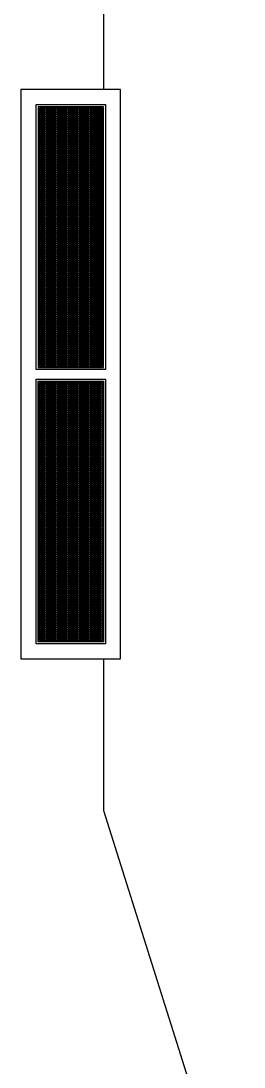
# Model space of a CAD drawing. Header units: metres. Extents: x 0.003 to 0.843, y 0.003 to 0.597.
# Drawn here: x 0.1566 to 0.15868, y 0.47576 to 0.48552 of the extents above; entities that cross this region are included whole.
import ezdxf

# ---------------------------------------------------------------- set-up
doc = ezdxf.new("R2010")
doc.units = ezdxf.units.M
for name, pattern in [('AUSGEZOGEN', [0]), ('KURZGESTRICHELT', [0.0025, 0.0015, -0.001]), ('VERDECKT', [9.525, 6.35, -3.175])]:
    doc.linetypes.add(name, pattern=pattern)
doc.layers.add('Plankopf', color=7, linetype='AUSGEZOGEN', lineweight=13)

msp = doc.modelspace()

# ---------------------------------------------------------------- linework, layer by layer
at = {"layer": 'Plankopf', "color": 7, "linetype": 'KURZGESTRICHELT', "lineweight": -3}
for p, q in [((0.1573728, 0.4859985), (0.1573728, 0.4848772)), ((0.1573728, 0.4795652), (0.1573728, 0.4781516)), ((0.1573728, 0.4781516), (0.1586827, 0.4739972))]:
    msp.add_line(p, q, dxfattribs=at)
at = {"layer": 'Plankopf', "color": 7, "linetype": 'VERDECKT', "lineweight": -3}
for p, q in [((0.1566048, 0.4848772), (0.1566048, 0.4795652)), ((0.1575328, 0.4848772), (0.1566048, 0.4848772)), ((0.1575328, 0.4795652), (0.1575328, 0.4848772)), ((0.1567648, 0.4847172), (0.1567648, 0.4822852)), ((0.1573728, 0.4847172), (0.1567648, 0.4847172)), ((0.1573728, 0.4822852), (0.1573728, 0.4847172)), ((0.1567648, 0.4822852), (0.1573728, 0.4822852)), ((0.1567648, 0.4821572), (0.1573728, 0.4821572)), ((0.1567648, 0.4797252), (0.1567648, 0.4821572)), ((0.1573728, 0.4821572), (0.1573728, 0.4797252)), ((0.1573728, 0.4797252), (0.1567648, 0.4797252)), ((0.1566048, 0.4795652), (0.1575328, 0.4795652))]:
    msp.add_line(p, q, dxfattribs=at)
at = {"layer": 'Plankopf', "color": 7, "linetype": 'AUSGEZOGEN', "lineweight": -3}
for p, q in [((0.1567456, 0.482266), (0.1567456, 0.4847364)), ((0.1567456, 0.4847364), (0.157392, 0.4847364)), ((0.15736, 0.4847044), (0.1567776, 0.4847044)), ((0.1567776, 0.4847044), (0.1567776, 0.482298)), ((0.15736, 0.482298), (0.15736, 0.4847044)), ((0.157392, 0.4847364), (0.157392, 0.482266)), ((0.157392, 0.482266), (0.1567456, 0.482266)), ((0.1567776, 0.482298), (0.15736, 0.482298)), ((0.1567456, 0.4821764), (0.157392, 0.4821764)), ((0.1567456, 0.479706), (0.1567456, 0.4821764)), ((0.157392, 0.4821764), (0.157392, 0.479706)), ((0.1567776, 0.4821444), (0.15736, 0.4821444)), ((0.1567776, 0.479738), (0.1567776, 0.4821444)), ((0.15736, 0.4821444), (0.15736, 0.479738)), ((0.15736, 0.479738), (0.1567776, 0.479738)), ((0.157392, 0.479706), (0.1567456, 0.479706))]:
    msp.add_line(p, q, dxfattribs=at)
at = {"layer": 'Plankopf', "color": 253, "linetype": 'AUSGEZOGEN', "lineweight": -3, "true_color": 0xababab}
for p, q in [((0.156784, 0.4847044), (0.156784, 0.482298)), ((0.1567968, 0.4847044), (0.1567968, 0.482298)), ((0.1568096, 0.4847044), (0.1568096, 0.482298)), ((0.1568224, 0.4847044), (0.1568224, 0.482298)), ((0.1568352, 0.4847044), (0.1568352, 0.482298)), ((0.156848, 0.4847044), (0.156848, 0.482298)), ((0.1568608, 0.4847044), (0.1568608, 0.482298)), ((0.1568736, 0.4847044), (0.1568736, 0.482298)), ((0.1568864, 0.4847044), (0.1568864, 0.482298)), ((0.1568992, 0.4847044), (0.1568992, 0.482298)), ((0.156912, 0.4847044), (0.156912, 0.482298)), ((0.1569248, 0.4847044), (0.1569248, 0.482298)), ((0.1569376, 0.4847044), (0.1569376, 0.482298)), ((0.1569504, 0.4847044), (0.1569504, 0.482298)), ((0.1569632, 0.4847044), (0.1569632, 0.482298)), ((0.156976, 0.4847044), (0.156976, 0.482298)), ((0.1569888, 0.4847044), (0.1569888, 0.482298)), ((0.1570016, 0.4847044), (0.1570016, 0.482298)), ((0.1570144, 0.4847044), (0.1570144, 0.482298)), ((0.1570272, 0.4847044), (0.1570272, 0.482298)), ((0.15704, 0.4847044), (0.15704, 0.482298)), ((0.1570528, 0.4847044), (0.1570528, 0.482298)), ((0.1570656, 0.4847044), (0.1570656, 0.482298)), ((0.1570784, 0.4847044), (0.1570784, 0.482298)), ((0.1570912, 0.4847044), (0.1570912, 0.482298)), ((0.157104, 0.4847044), (0.157104, 0.482298)), ((0.1571168, 0.4847044), (0.1571168, 0.482298)), ((0.1571296, 0.4847044), (0.1571296, 0.482298)), ((0.1571424, 0.4847044), (0.1571424, 0.482298)), ((0.1571552, 0.4847044), (0.1571552, 0.482298)), ((0.157168, 0.4847044), (0.157168, 0.482298)), ((0.1571808, 0.4847044), (0.1571808, 0.482298)), ((0.1571936, 0.4847044), (0.1571936, 0.482298)), ((0.1572064, 0.4847044), (0.1572064, 0.482298)), ((0.1572192, 0.4847044), (0.1572192, 0.482298)), ((0.157232, 0.4847044), (0.157232, 0.482298)), ((0.1572448, 0.4847044), (0.1572448, 0.482298)), ((0.1572576, 0.4847044), (0.1572576, 0.482298)), ((0.1572704, 0.4847044), (0.1572704, 0.482298)), ((0.1572832, 0.4847044), (0.1572832, 0.482298)), ((0.157296, 0.4847044), (0.157296, 0.482298)), ((0.1573088, 0.4847044), (0.1573088, 0.482298)), ((0.1573216, 0.4847044), (0.1573216, 0.482298)), ((0.1573344, 0.4847044), (0.1573344, 0.482298)), ((0.1573472, 0.4847044), (0.1573472, 0.482298)), ((0.15736, 0.4846843), (0.1567776, 0.4846843)), ((0.15736, 0.4846643), (0.1567776, 0.4846643)), ((0.15736, 0.4846442), (0.1567776, 0.4846442)), ((0.15736, 0.4846241), (0.1567776, 0.4846241)), ((0.15736, 0.4846041), (0.1567776, 0.4846041)), ((0.15736, 0.484584), (0.1567776, 0.484584)), ((0.15736, 0.4845639), (0.1567776, 0.4845639)), ((0.15736, 0.4845439), (0.1567776, 0.4845439)), ((0.15736, 0.4845238), (0.1567776, 0.4845238)), ((0.15736, 0.4845037), (0.1567776, 0.4845037)), ((0.15736, 0.4844837), (0.1567776, 0.4844837)), ((0.15736, 0.4844636), (0.1567776, 0.4844636)), ((0.15736, 0.4844435), (0.1567776, 0.4844435)), ((0.15736, 0.4844235), (0.1567776, 0.4844235)), ((0.15736, 0.4844034), (0.1567776, 0.4844034)), ((0.15736, 0.4843834), (0.1567776, 0.4843834)), ((0.15736, 0.4843633), (0.1567776, 0.4843633)), ((0.15736, 0.4843432), (0.1567776, 0.4843432)), ((0.15736, 0.4843232), (0.1567776, 0.4843232)), ((0.15736, 0.4843031), (0.1567776, 0.4843031)), ((0.15736, 0.484283), (0.1567776, 0.484283)), ((0.15736, 0.484263), (0.1567776, 0.484263)), ((0.15736, 0.4842429), (0.1567776, 0.4842429)), ((0.15736, 0.4842228), (0.1567776, 0.4842228)), ((0.15736, 0.4842028), (0.1567776, 0.4842028)), ((0.15736, 0.4841827), (0.1567776, 0.4841827)), ((0.15736, 0.4841626), (0.1567776, 0.4841626)), ((0.15736, 0.4841426), (0.1567776, 0.4841426)), ((0.15736, 0.4841225), (0.1567776, 0.4841225)), ((0.15736, 0.4841024), (0.1567776, 0.4841024)), ((0.15736, 0.4840824), (0.1567776, 0.4840824)), ((0.15736, 0.4840623), (0.1567776, 0.4840623)), ((0.15736, 0.4840422), (0.1567776, 0.4840422)), ((0.15736, 0.4840222), (0.1567776, 0.4840222)), ((0.15736, 0.4840021), (0.1567776, 0.4840021)), ((0.15736, 0.4839821), (0.1567776, 0.4839821)), ((0.15736, 0.483962), (0.1567776, 0.483962)), ((0.15736, 0.4839419), (0.1567776, 0.4839419)), ((0.15736, 0.4839219), (0.1567776, 0.4839219)), ((0.15736, 0.4839018), (0.1567776, 0.4839018)), ((0.15736, 0.4838817), (0.1567776, 0.4838817)), ((0.15736, 0.4838617), (0.1567776, 0.4838617)), ((0.15736, 0.4838416), (0.1567776, 0.4838416)), ((0.15736, 0.4838215), (0.1567776, 0.4838215)), ((0.15736, 0.4838015), (0.1567776, 0.4838015)), ((0.15736, 0.4837814), (0.1567776, 0.4837814)), ((0.15736, 0.4837613), (0.1567776, 0.4837613)), ((0.15736, 0.4837413), (0.1567776, 0.4837413)), ((0.15736, 0.4837212), (0.1567776, 0.4837212)), ((0.15736, 0.4837011), (0.1567776, 0.4837011)), ((0.15736, 0.4836811), (0.1567776, 0.4836811)), ((0.15736, 0.483661), (0.1567776, 0.483661)), ((0.15736, 0.483641), (0.1567776, 0.483641)), ((0.15736, 0.4836209), (0.1567776, 0.4836209)), ((0.15736, 0.4836008), (0.1567776, 0.4836008)), ((0.15736, 0.4835808), (0.1567776, 0.4835808)), ((0.15736, 0.4835607), (0.1567776, 0.4835607)), ((0.15736, 0.4835406), (0.1567776, 0.4835406)), ((0.15736, 0.4835206), (0.1567776, 0.4835206)), ((0.15736, 0.4835005), (0.1567776, 0.4835005)), ((0.15736, 0.4834804), (0.1567776, 0.4834804)), ((0.15736, 0.4834604), (0.1567776, 0.4834604)), ((0.15736, 0.4834403), (0.1567776, 0.4834403)), ((0.15736, 0.4834202), (0.1567776, 0.4834202)), ((0.15736, 0.4834002), (0.1567776, 0.4834002)), ((0.15736, 0.4833801), (0.1567776, 0.4833801)), ((0.15736, 0.48336), (0.1567776, 0.48336)), ((0.15736, 0.48334), (0.1567776, 0.48334)), ((0.15736, 0.4833199), (0.1567776, 0.4833199)), ((0.15736, 0.4832998), (0.1567776, 0.4832998)), ((0.15736, 0.4832798), (0.1567776, 0.4832798)), ((0.15736, 0.4832597), (0.1567776, 0.4832597)), ((0.15736, 0.4832397), (0.1567776, 0.4832397)), ((0.15736, 0.4832196), (0.1567776, 0.4832196)), ((0.15736, 0.4831995), (0.1567776, 0.4831995)), ((0.15736, 0.4831795), (0.1567776, 0.4831795)), ((0.15736, 0.4831594), (0.1567776, 0.4831594)), ((0.15736, 0.4831393), (0.1567776, 0.4831393)), ((0.15736, 0.4831193), (0.1567776, 0.4831193)), ((0.15736, 0.4830992), (0.1567776, 0.4830992)), ((0.15736, 0.4830791), (0.1567776, 0.4830791)), ((0.15736, 0.4830591), (0.1567776, 0.4830591)), ((0.15736, 0.483039), (0.1567776, 0.483039)), ((0.15736, 0.4830189), (0.1567776, 0.4830189)), ((0.15736, 0.4829989), (0.1567776, 0.4829989)), ((0.15736, 0.4829788), (0.1567776, 0.4829788)), ((0.15736, 0.4829587), (0.1567776, 0.4829587)), ((0.15736, 0.4829387), (0.1567776, 0.4829387)), ((0.15736, 0.4829186), (0.1567776, 0.4829186)), ((0.15736, 0.4828986), (0.1567776, 0.4828986)), ((0.15736, 0.4828785), (0.1567776, 0.4828785)), ((0.15736, 0.4828584), (0.1567776, 0.4828584)), ((0.15736, 0.4828384), (0.1567776, 0.4828384)), ((0.15736, 0.4828183), (0.1567776, 0.4828183)), ((0.15736, 0.4827982), (0.1567776, 0.4827982)), ((0.15736, 0.4827782), (0.1567776, 0.4827782)), ((0.15736, 0.4827581), (0.1567776, 0.4827581)), ((0.15736, 0.482738), (0.1567776, 0.482738)), ((0.15736, 0.482718), (0.1567776, 0.482718)), ((0.15736, 0.4826979), (0.1567776, 0.4826979)), ((0.15736, 0.4826778), (0.1567776, 0.4826778)), ((0.15736, 0.4826578), (0.1567776, 0.4826578)), ((0.15736, 0.4826377), (0.1567776, 0.4826377)), ((0.15736, 0.4826176), (0.1567776, 0.4826176)), ((0.15736, 0.4825976), (0.1567776, 0.4825976)), ((0.15736, 0.4825775), (0.1567776, 0.4825775)), ((0.15736, 0.4825574), (0.1567776, 0.4825574)), ((0.15736, 0.4825374), (0.1567776, 0.4825374)), ((0.15736, 0.4825173), (0.1567776, 0.4825173)), ((0.15736, 0.4824973), (0.1567776, 0.4824973)), ((0.15736, 0.4824772), (0.1567776, 0.4824772)), ((0.15736, 0.4824571), (0.1567776, 0.4824571)), ((0.15736, 0.4824371), (0.1567776, 0.4824371)), ((0.15736, 0.482417), (0.1567776, 0.482417)), ((0.15736, 0.4823969), (0.1567776, 0.4823969)), ((0.15736, 0.4823769), (0.1567776, 0.4823769)), ((0.15736, 0.4823568), (0.1567776, 0.4823568)), ((0.15736, 0.4823367), (0.1567776, 0.4823367)), ((0.15736, 0.4823167), (0.1567776, 0.4823167)), ((0.15736, 0.4821243), (0.1567776, 0.4821243)), ((0.15736, 0.4821043), (0.1567776, 0.4821043)), ((0.15736, 0.4820842), (0.1567776, 0.4820842)), ((0.15736, 0.4820641), (0.1567776, 0.4820641)), ((0.156784, 0.4821444), (0.156784, 0.479738)), ((0.1567968, 0.4821444), (0.1567968, 0.479738)), ((0.1568096, 0.4821444), (0.1568096, 0.479738)), ((0.1568224, 0.4821444), (0.1568224, 0.479738)), ((0.1568352, 0.4821444), (0.1568352, 0.479738)), ((0.156848, 0.4821444), (0.156848, 0.479738)), ((0.1568608, 0.4821444), (0.1568608, 0.479738)), ((0.1568736, 0.4821444), (0.1568736, 0.479738)), ((0.1568864, 0.4821444), (0.1568864, 0.479738)), ((0.1568992, 0.4821444), (0.1568992, 0.479738)), ((0.156912, 0.4821444), (0.156912, 0.479738)), ((0.1569248, 0.4821444), (0.1569248, 0.479738)), ((0.1569376, 0.4821444), (0.1569376, 0.479738)), ((0.1569504, 0.4821444), (0.1569504, 0.479738)), ((0.1569632, 0.4821444), (0.1569632, 0.479738)), ((0.156976, 0.4821444), (0.156976, 0.479738)), ((0.1569888, 0.4821444), (0.1569888, 0.479738)), ((0.1570016, 0.4821444), (0.1570016, 0.479738)), ((0.1570144, 0.4821444), (0.1570144, 0.479738)), ((0.1570272, 0.4821444), (0.1570272, 0.479738)), ((0.15704, 0.4821444), (0.15704, 0.479738)), ((0.1570528, 0.4821444), (0.1570528, 0.479738)), ((0.1570656, 0.4821444), (0.1570656, 0.479738)), ((0.1570784, 0.4821444), (0.1570784, 0.479738)), ((0.1570912, 0.4821444), (0.1570912, 0.479738)), ((0.157104, 0.4821444), (0.157104, 0.479738)), ((0.1571168, 0.4821444), (0.1571168, 0.479738)), ((0.1571296, 0.4821444), (0.1571296, 0.479738)), ((0.1571424, 0.4821444), (0.1571424, 0.479738)), ((0.1571552, 0.4821444), (0.1571552, 0.479738)), ((0.157168, 0.4821444), (0.157168, 0.479738)), ((0.1571808, 0.4821444), (0.1571808, 0.479738)), ((0.1571936, 0.4821444), (0.1571936, 0.479738)), ((0.1572064, 0.4821444), (0.1572064, 0.479738)), ((0.1572192, 0.4821444), (0.1572192, 0.479738)), ((0.157232, 0.4821444), (0.157232, 0.479738)), ((0.1572448, 0.4821444), (0.1572448, 0.479738)), ((0.1572576, 0.4821444), (0.1572576, 0.479738)), ((0.1572704, 0.4821444), (0.1572704, 0.479738)), ((0.1572832, 0.4821444), (0.1572832, 0.479738)), ((0.157296, 0.4821444), (0.157296, 0.479738)), ((0.1573088, 0.4821444), (0.1573088, 0.479738)), ((0.1573216, 0.4821444), (0.1573216, 0.479738)), ((0.1573344, 0.4821444), (0.1573344, 0.479738)), ((0.1573472, 0.4821444), (0.1573472, 0.479738)), ((0.15736, 0.4820441), (0.1567776, 0.4820441)), ((0.15736, 0.482024), (0.1567776, 0.482024)), ((0.15736, 0.4820039), (0.1567776, 0.4820039)), ((0.15736, 0.4819839), (0.1567776, 0.4819839)), ((0.15736, 0.4819638), (0.1567776, 0.4819638)), ((0.15736, 0.4819437), (0.1567776, 0.4819437)), ((0.15736, 0.4819237), (0.1567776, 0.4819237)), ((0.15736, 0.4819036), (0.1567776, 0.4819036)), ((0.15736, 0.4818835), (0.1567776, 0.4818835)), ((0.15736, 0.4818635), (0.1567776, 0.4818635)), ((0.15736, 0.4818434), (0.1567776, 0.4818434)), ((0.15736, 0.4818234), (0.1567776, 0.4818234)), ((0.15736, 0.4818033), (0.1567776, 0.4818033)), ((0.15736, 0.4817832), (0.1567776, 0.4817832)), ((0.15736, 0.4817632), (0.1567776, 0.4817632)), ((0.15736, 0.4817431), (0.1567776, 0.4817431)), ((0.15736, 0.481723), (0.1567776, 0.481723)), ((0.15736, 0.481703), (0.1567776, 0.481703)), ((0.15736, 0.4816829), (0.1567776, 0.4816829)), ((0.15736, 0.4816628), (0.1567776, 0.4816628)), ((0.15736, 0.4816428), (0.1567776, 0.4816428)), ((0.15736, 0.4816227), (0.1567776, 0.4816227)), ((0.15736, 0.4816026), (0.1567776, 0.4816026)), ((0.15736, 0.4815826), (0.1567776, 0.4815826)), ((0.15736, 0.4815625), (0.1567776, 0.4815625)), ((0.15736, 0.4815424), (0.1567776, 0.4815424)), ((0.15736, 0.4815224), (0.1567776, 0.4815224)), ((0.15736, 0.4815023), (0.1567776, 0.4815023)), ((0.15736, 0.4814822), (0.1567776, 0.4814822)), ((0.15736, 0.4814622), (0.1567776, 0.4814622)), ((0.15736, 0.4814421), (0.1567776, 0.4814421)), ((0.15736, 0.4814221), (0.1567776, 0.4814221)), ((0.15736, 0.481402), (0.1567776, 0.481402)), ((0.15736, 0.4813819), (0.1567776, 0.4813819)), ((0.15736, 0.4813619), (0.1567776, 0.4813619)), ((0.15736, 0.4813418), (0.1567776, 0.4813418)), ((0.15736, 0.4813217), (0.1567776, 0.4813217)), ((0.15736, 0.4813017), (0.1567776, 0.4813017)), ((0.15736, 0.4812816), (0.1567776, 0.4812816)), ((0.15736, 0.4812615), (0.1567776, 0.4812615)), ((0.15736, 0.4812415), (0.1567776, 0.4812415)), ((0.15736, 0.4812214), (0.1567776, 0.4812214)), ((0.15736, 0.4812013), (0.1567776, 0.4812013)), ((0.15736, 0.4811813), (0.1567776, 0.4811813)), ((0.15736, 0.4811612), (0.1567776, 0.4811612)), ((0.15736, 0.4811411), (0.1567776, 0.4811411)), ((0.15736, 0.4811211), (0.1567776, 0.4811211)), ((0.15736, 0.481101), (0.1567776, 0.481101)), ((0.15736, 0.481081), (0.1567776, 0.481081)), ((0.15736, 0.4810609), (0.1567776, 0.4810609)), ((0.15736, 0.4810408), (0.1567776, 0.4810408)), ((0.15736, 0.4810208), (0.1567776, 0.4810208)), ((0.15736, 0.4810007), (0.1567776, 0.4810007)), ((0.15736, 0.4809806), (0.1567776, 0.4809806)), ((0.15736, 0.4809606), (0.1567776, 0.4809606)), ((0.15736, 0.4809405), (0.1567776, 0.4809405)), ((0.15736, 0.4809204), (0.1567776, 0.4809204)), ((0.15736, 0.4809004), (0.1567776, 0.4809004)), ((0.15736, 0.4808803), (0.1567776, 0.4808803)), ((0.15736, 0.4808602), (0.1567776, 0.4808602)), ((0.15736, 0.4808402), (0.1567776, 0.4808402)), ((0.15736, 0.4808201), (0.1567776, 0.4808201)), ((0.15736, 0.4808), (0.1567776, 0.4808)), ((0.15736, 0.48078), (0.1567776, 0.48078)), ((0.15736, 0.4807599), (0.1567776, 0.4807599)), ((0.15736, 0.4807398), (0.1567776, 0.4807398)), ((0.15736, 0.4807198), (0.1567776, 0.4807198)), ((0.15736, 0.4806997), (0.1567776, 0.4806997)), ((0.15736, 0.4806797), (0.1567776, 0.4806797)), ((0.15736, 0.4806596), (0.1567776, 0.4806596)), ((0.15736, 0.4806395), (0.1567776, 0.4806395)), ((0.15736, 0.4806195), (0.1567776, 0.4806195)), ((0.15736, 0.4805994), (0.1567776, 0.4805994)), ((0.15736, 0.4805793), (0.1567776, 0.4805793)), ((0.15736, 0.4805593), (0.1567776, 0.4805593)), ((0.15736, 0.4805392), (0.1567776, 0.4805392)), ((0.15736, 0.4805191), (0.1567776, 0.4805191)), ((0.15736, 0.4804991), (0.1567776, 0.4804991)), ((0.15736, 0.480479), (0.1567776, 0.480479)), ((0.15736, 0.4804589), (0.1567776, 0.4804589)), ((0.15736, 0.4804389), (0.1567776, 0.4804389)), ((0.15736, 0.4804188), (0.1567776, 0.4804188)), ((0.15736, 0.4803987), (0.1567776, 0.4803987)), ((0.15736, 0.4803787), (0.1567776, 0.4803787)), ((0.15736, 0.4803586), (0.1567776, 0.4803586)), ((0.15736, 0.4803386), (0.1567776, 0.4803386)), ((0.15736, 0.4803185), (0.1567776, 0.4803185)), ((0.15736, 0.4802984), (0.1567776, 0.4802984)), ((0.15736, 0.4802784), (0.1567776, 0.4802784)), ((0.15736, 0.4802583), (0.1567776, 0.4802583)), ((0.15736, 0.4802382), (0.1567776, 0.4802382)), ((0.15736, 0.4802182), (0.1567776, 0.4802182)), ((0.15736, 0.4801981), (0.1567776, 0.4801981)), ((0.15736, 0.480178), (0.1567776, 0.480178)), ((0.15736, 0.480158), (0.1567776, 0.480158)), ((0.15736, 0.4801379), (0.1567776, 0.4801379)), ((0.15736, 0.4801178), (0.1567776, 0.4801178)), ((0.15736, 0.4800978), (0.1567776, 0.4800978)), ((0.15736, 0.4800777), (0.1567776, 0.4800777)), ((0.15736, 0.4800576), (0.1567776, 0.4800576)), ((0.15736, 0.4800376), (0.1567776, 0.4800376)), ((0.15736, 0.4800175), (0.1567776, 0.4800175)), ((0.15736, 0.4799974), (0.1567776, 0.4799974)), ((0.15736, 0.4799774), (0.1567776, 0.4799774)), ((0.15736, 0.4799573), (0.1567776, 0.4799573)), ((0.15736, 0.4799373), (0.1567776, 0.4799373)), ((0.15736, 0.4799172), (0.1567776, 0.4799172)), ((0.15736, 0.4798971), (0.1567776, 0.4798971)), ((0.15736, 0.4798771), (0.1567776, 0.4798771)), ((0.15736, 0.479857), (0.1567776, 0.479857)), ((0.15736, 0.4798369), (0.1567776, 0.4798369)), ((0.15736, 0.4798169), (0.1567776, 0.4798169)), ((0.15736, 0.4797968), (0.1567776, 0.4797968)), ((0.15736, 0.4797767), (0.1567776, 0.4797767)), ((0.15736, 0.4797567), (0.1567776, 0.4797567))]:
    msp.add_line(p, q, dxfattribs=at)

doc.saveas('drawing.dxf')
